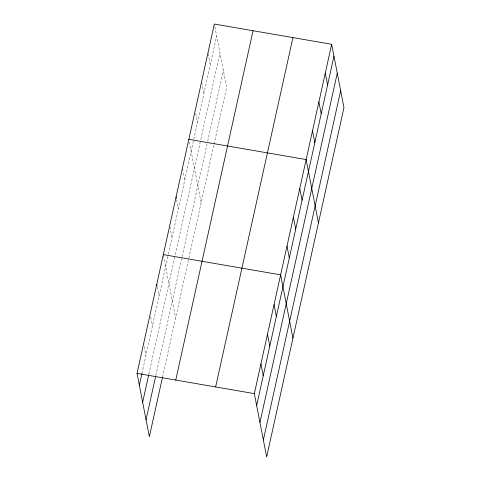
<?xml version="1.0" encoding="UTF-8"?>
<svg xmlns="http://www.w3.org/2000/svg" width="481" height="481" viewBox="0 0 481 481"><rect width="100%" height="100%" fill="white"/><g stroke="black" fill="none" stroke-linecap="round" stroke-linejoin="round"><path stroke-width="0.36" stroke-dasharray="2.4 1.8" d="M141.907 373.683L168.182 254.966M168.344 254.245L216.654 35.931M148.894 374.002L174.988 256.09M175.306 254.653L200.505 140.807M200.824 139.37L219.955 52.904M155.82 375.559L207.089 143.891M207.732 141.005L223.358 70.394M162.488 377.326L213.901 145.015M214.057 144.294L226.653 87.374L214.484 24.747M208.105 53.571L210.275 64.749M201.725 82.389L203.902 93.573M195.755 113.306L197.523 122.39M189.376 142.129L201.142 202.657M182.594 168.855L184.764 180.032M176.623 199.771L178.385 208.856M169.835 226.497L172.012 237.674M163.456 255.315L175.631 317.941M157.293 287.109L159.061 296.188M150.721 316.799L152.489 325.884M144.15 346.494L145.917 355.579"/><path stroke-width="0.72" d="M162.488 377.326L149.344 436.718L137.037 373.394L214.346 24.05L331.656 44.282L343.963 107.606L266.654 456.95L254.347 393.626L331.656 44.282M139.346 385.275L141.907 373.683M142.647 402.248L148.737 374.729M146.044 419.739L155.664 376.286M175.745 380.074L253.06 30.73M215.632 386.952L292.941 37.608M256.656 405.507L333.964 56.163M259.95 422.48L337.265 73.136M263.354 439.977L340.662 90.626M188.835 139.334L306.144 159.566L318.452 222.889M163.324 254.617L280.627 274.849L292.941 338.173M137.037 373.394L254.347 393.626M325.276 73.106L327.585 84.981M318.897 101.924L321.206 113.805M312.524 130.748L314.833 142.623M299.765 188.39L302.074 200.264M293.386 217.208L295.695 229.088M287.007 246.031L289.315 257.906M274.056 304.545L276.365 316.426M267.49 334.241L269.799 346.116M260.918 363.937L263.227 375.811M176.076 196.976L176.353 198.37M156.752 284.313L157.022 285.708"/></g></svg>
